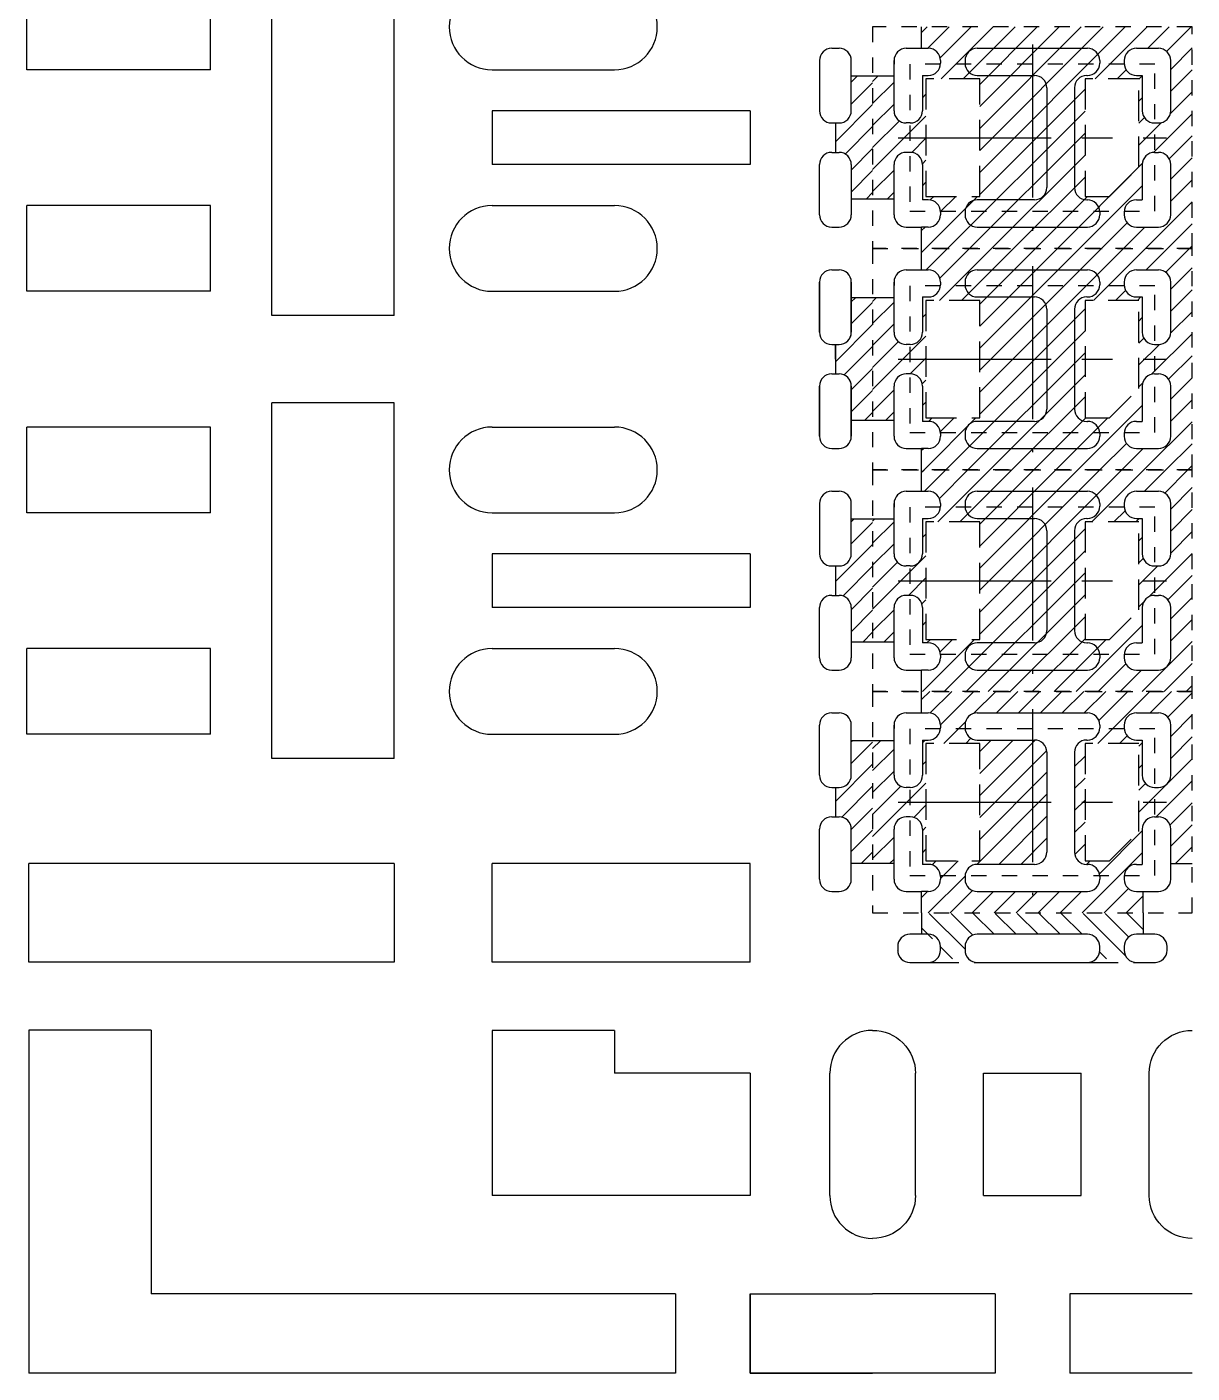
# Model space of a CAD drawing. Extents: x -1061 to -782, y -21 to 162.
# Drawn here: x -1051.12 to -1043.5, y 29.26 to 38.06 of the extents above; entities that cross this region are included whole.
import ezdxf

# ---------------------------------------------------------------- set-up
doc = ezdxf.new("R2010")
doc.units = 0
doc.header["$LTSCALE"] = 0.5
for name, pattern in [('CENTER', [2, 1.25, -0.25, 0.25, -0.25]), ('HIDDEN', [0.375, 0.25, -0.125]), ('HIDDEN2', [0.1875, 0.125, -0.0625])]:
    doc.linetypes.add(name, pattern=pattern)
for name, color, linetype in [('B', 5, 'Continuous'), ('C', 1, 'CENTER'), ('H', 4, 'HIDDEN'), ('hatch', 7, 'CENTER'), ('HATCH O-L', 7, 'HIDDEN2'), ('PACKAGE OL', 51, 'HIDDEN2')]:
    doc.layers.add(name, color=color, linetype=linetype)

# ---------------------------------------------------------------- blocks, each defined once
blk = doc.blocks.new('DFN1006-2L VER BAR')
at = {"layer": 'hatch'}
h = blk.add_hatch(dxfattribs=at)
h.set_pattern_fill('ANSI31', color=256, scale=0.02)
h.set_pattern_definition([(45, (1371.827285418227, -129.6405263820888), (-0.0449012806053458, 0.0449012806053458), [])])
h.paths.add_polyline_path([(2.454799999999636, 0.5297999999999093), (2.36739999999969, 0.529800000000023), (2.36739999999969, 0.3889926348239214, -0.41421356237531), (2.317399999999111, 0.3389926348237395), (2.302399999999636, 0.3389926348238532), (2.302399999999636, 0.2189926348241897), (2.317399999999508, 0.2189926348241897, -0.4142135623730951), (2.367399999999463, 0.1689926348242352), (2.367399999999463, 0.0281824850890189), (2.454799999999636, 0.0281824850890189)])
h.paths.add_polyline_path([(2.454799999999636, -0.375), (2.367399999999634, -0.3749999999998863), (2.367399999999463, -0.5158073651759878, -0.4142135623727699), (2.317399999999508, -0.5658073651759424), (2.302399999999636, -0.5658073651759424), (2.302399999999636, -0.6858073651758332), (2.317399999999508, -0.6858073651758332, -0.4142135623727699), (2.367399999999463, -0.7358073651757877), (2.367399999999634, -0.876617514911004), (2.454799999999636, -0.8766175149108903)])
h.paths.add_polyline_path([(2.454799999999636, -1.279800000000022), (2.367399999999463, -1.279800000000022), (2.367399999999463, -1.420607365175897, -0.4142135623730951), (2.317399999999508, -1.470607365175851), (2.302399999999636, -1.470607365175851), (2.302399999999693, -1.590607365175628), (2.317399999999111, -1.590607365175515, -0.4142135623753097), (2.36739999999969, -1.640607365175696), (2.36739999999969, -1.781417514910913), (2.454799999999636, -1.781417514910913)])
at = {"layer": 'B'}
for p, q in [((2.287399999999536, 0.6439926348239169), (2.317399999999736, 0.6439926348239169)), ((2.237399999999581, 0.5939926348239624), (2.237399999999581, 0.3889926348239214)), ((2.36739999999969, 0.5939926348239624), (2.36739999999969, 0.3889926348239214)), ((2.287399999999536, 0.3389926348239669), (2.317399999999508, 0.3389926348237395)), ((2.302399999999636, 0.2789926348239078), (2.302399999999636, 0.3389926348239669)), ((2.237399999999581, 0.1689926348242352), (2.237399999999581, -0.0360073651760331)), ((2.287399999999536, 0.2189926348241897), (2.317399999999508, 0.2189926348241897)), ((2.367399999999463, 0.1689926348242352), (2.367399999999463, -0.0360073651760331)), ((0, -1.35161751491114), (0, 0.1000000000001364)), ((0.5, 0.1000000000001364), (0, 0.0999999999999091)), ((0.5, -1.351617514910799), (0.5, 0.1000000000002501)), ((-0.25, 0.0015926348220319), (-1.000000000000003, 0.0015926348220319)), ((-1, -0.3484073651777635), (-1, 0.0015926348221456)), ((-0.25, -0.3484073651777635), (-0.25, 0.0015926348220319)), ((0.8999999999999772, 0.0015926348222592), (1.399999999999977, 0.0015926348221456)), ((2.287399999999536, -0.0860073651759876), (2.317399999999508, -0.0860073651759876)), ((2.287399999999536, -0.260807365176106), (2.317399999999736, -0.2608073651759923)), ((2.237399999999581, -0.3108073651759469), (2.237399999999581, -0.5158073651759878)), ((2.367399999999463, -0.5158073651759878), (2.36739999999969, -0.3108073651759469)), ((-0.25, -0.3484073651777635), (-1.000000000000003, -0.3484073651776498)), ((0.8999999999999772, -0.3484073651776498), (1.399999999999977, -0.3484073651776498)), ((1.954800000000716, -0.5158073651763289), (0.8999999999999772, -0.5158073651759878)), ((0.8999999999999772, -0.5158073651759878), (0.8999999999999772, -0.7358073651757877)), ((1.95480000000083, -0.5158073651759878), (1.954800000000773, -0.7358073651757877)), ((2.287399999999536, -0.5658073651759424), (2.317399999999508, -0.5658073651759424)), ((2.287399999999536, -0.6858073651758332), (2.317399999999508, -0.6858073651758332)), ((1.954800000000716, -0.7358073651760151), (0.8999999999999772, -0.7358073651757877)), ((2.237399999999581, -0.9408073651758286), (2.237399999999581, -0.7358073651757877)), ((2.367399999999463, -0.7358073651757877), (2.36739999999969, -0.9408073651758286)), ((-1, -1.253207365178013), (-1, -0.903207365177991)), ((-0.25, -0.903207365177991), (-1, -0.9032073651778773)), ((-0.25, -1.2532073651779), (-0.25, -0.903207365177991)), ((0.8999999999999772, -0.903207365177991), (1.399999999999977, -0.903207365177991)), ((2.287399999999536, -0.9908073651756694), (2.317399999999736, -0.990807365175783)), ((2.287399999999536, -1.165607365175787), (2.317399999999508, -1.165607365175787)), ((-0.25, -1.2532073651779), (-1, -1.253207365177786)), ((0.8999999999999772, -1.2532073651779), (1.399999999999977, -1.2532073651779)), ((2.237399999999581, -1.420607365175897), (2.237399999999581, -1.215607365175742)), ((2.367399999999463, -1.420607365175897), (2.367399999999463, -1.215607365175742)), ((0.5, -1.351617514910913), (0, -1.351617514911026)), ((2.287399999999536, -1.470607365175851), (2.317399999999508, -1.470607365175851)), ((2.287399999999536, -1.590607365175742), (2.317399999999508, -1.590607365175515)), ((2.237399999999581, -1.845607365175737), (2.237399999999581, -1.640607365175696)), ((2.36739999999969, -1.845607365175737), (2.36739999999969, -1.640607365175696)), ((2.287399999999536, -1.895607365175692), (2.317399999999736, -1.895607365175692))]:
    blk.add_line(p, q, dxfattribs=at)
for centre, radius, start, end in [((2.287399999999536, 0.5939926348239624), 0.0499999999999545, 90, 180), ((2.317399999999736, 0.5939926348239624), 0.0499999999999545, 0, 90), ((2.317399999999736, 0.5939926348239624), 0.0499999999999545, 0, 90), ((2.287399999999536, 0.3889926348239214), 0.0499999999999545, 180, 269.9999999995621), ((2.317399999999508, 0.3889926348239214), 0.0500000000001819, 269.9999999995621, 0), ((2.287399999999536, 0.1689926348242352), 0.0499999999999545, 90, 180), ((2.317399999999508, 0.1689926348242352), 0.0499999999999545, 0, 90), ((0.8999999999999772, -0.1734073651776953), 0.175, 90, 270), ((1.399999999999977, -0.1734073651776953), 0.175, 270, 90), ((2.287399999999536, -0.0360073651760331), 0.0499999999999545, 180, 270), ((2.317399999999508, -0.0360073651760331), 0.0499999999999545, 270, 0), ((2.287399999999536, -0.3108073651760606), 0.0499999999999545, 90.00000000021373, 180), ((2.317399999999736, -0.3108073651759469), 0.0499999999999545, 0, 90.00000000021373), ((2.287399999999536, -0.5158073651759878), 0.0499999999999545, 180, 270), ((2.317399999999508, -0.5158073651759878), 0.0499999999999545, 270, 0), ((2.287399999999536, -0.7358073651757877), 0.0499999999999545, 90, 180), ((2.317399999999508, -0.7358073651757877), 0.0499999999999545, 0, 90), ((0.8999999999999772, -1.078207365177945), 0.175, 90, 270), ((1.399999999999977, -1.078207365177945), 0.175, 270, 90), ((2.287399999999536, -0.940807365175715), 0.0499999999999545, 180, 269.9999999997863), ((2.317399999999736, -0.9408073651758286), 0.0499999999999545, 269.9999999997863, 0), ((2.287399999999536, -1.215607365175742), 0.0499999999999545, 90, 180), ((2.317399999999508, -1.215607365175742), 0.0499999999999545, 0, 90), ((2.287399999999536, -1.420607365175897), 0.0499999999999545, 180, 270), ((2.317399999999508, -1.420607365175897), 0.0499999999999545, 270, 0), ((2.287399999999536, -1.640607365175696), 0.0499999999999545, 90.00000000043764, 180), ((2.317399999999508, -1.640607365175696), 0.0500000000001819, 0, 90.00000000043764), ((2.287399999999536, -1.845607365175737), 0.0499999999999545, 180, 270), ((2.317399999999736, -1.845607365175737), 0.0499999999999545, 270, 0), ((2.317399999999736, -1.845607365175737), 0.0499999999999545, 270, 0)]:
    blk.add_arc(centre, radius, start, end, dxfattribs=at)
at = {"layer": 'H'}
for p, q in [((2.454799999999579, 0.5297999999999093), (2.36739999999969, 0.529800000000023)), ((2.302399999999636, 0.3389926348238532), (2.302399999999636, 0.2189926348239624)), ((2.454799999999579, 0.0281824850890189), (2.367399999999463, 0.0281824850890189)), ((2.454799999999579, -0.375), (2.36739999999969, -0.3749999999998863)), ((2.302399999999636, -0.5658073651758287), (2.302399999999636, -0.6858073651758332)), ((2.454799999999579, -0.8766175149108903), (2.36739999999969, -0.876617514911004)), ((2.454799999999579, -1.279800000000022), (2.367399999999463, -1.279800000000022)), ((2.302399999999636, -1.470607365175965), (2.302399999999693, -1.590607365175515)), ((2.454799999999579, -1.781417514910913), (2.36739999999969, -1.781417514910913))]:
    blk.add_line(p, q, dxfattribs=at)
blk = doc.blocks.new('DFN1006-2L HOR BAR')
at = {"layer": 'hatch'}
h = blk.add_hatch(dxfattribs=at)
h.set_pattern_fill('ANSI31', color=256, scale=0.02)
h.set_pattern_definition([(44.99999999999999, (24.79119999999995, 6.368386978107423), (-0.0449012806053458, 0.0449012806053458), [])])
edge = h.paths.add_edge_path()
edge.add_line((1.041692857857157, -0.2916175149114224), (0.9131071421427635, -0.2916175149114224))
edge.add_arc((0.8774000000002217, -0.3266175149115043), 0.0499999999998671, -8.62692610943202, 44.427004001011085, ccw=False)
edge.add_arc((0.8774000000500166, -0.3416175148531693), 0.0500000000581802, -90.00000005732119, 8.626926930213813, ccw=False)
edge.add_line((0.8773999999999944, -0.3916175149113314), (0.4274000000000627, -0.3916175149113314))
edge.add_arc((0.4274000000000627, -0.3416175149113769), 0.0499999999999437, 171.3730729462057, 270, ccw=False)
edge.add_arc((0.4274000000753233, -0.3266175147849708), 0.0499999999651701, 135.5729961629981, 188.6269262161415, ccw=False)
edge.add_line((0.3916928578574072, -0.2916175149114224), (0.2631071421427862, -0.2916175149114224))
edge.add_arc((0.2274000000001308, -0.3266175149113906), 0.0499999999999451, -90, 44.42700400082691, ccw=False)
edge.add_line((0.2274000000001308, -0.3766175149113451), (0.2000000000000739, -0.3766175149113451))
edge.add_line((0.2000000000000739, -0.3766175149113451), (0.2000000000000739, -0.4766175149114816))
edge.add_line((0.2000000000000739, -0.4766175149114816), (1.104800000000096, -0.4766175149112542))
edge.add_line((1.104800000000096, -0.4766175149112542), (1.104800000000096, -0.3916175149114451))
edge.add_line((1.104800000000096, -0.3916175149114451), (1.077399999999585, -0.3916175149116725))
edge.add_arc((1.077399999941604, -0.3416175148751108), 0.0500000000365385, 171.3730731050193, 270.0000000664405, ccw=False)
edge.add_arc((1.077399999999812, -0.3266175149113906), 0.0499999999999431, 135.5729959991731, 188.6269261739909, ccw=False)
at = {"layer": 'B'}
for p, q in [((0.4999999999994316, 1.400582485086033), (5.68e-14, 1.400582485086033)), ((0.4999999999994316, 1.076582485088579), (0.4999999999994316, 1.400582485086033)), ((1.304800000000113, 1.400582485086033), (0.8047999999994317, 1.400582485086033)), ((0.8047999999994317, 1.076582485088579), (0.8047999999994317, 1.400582485085919)), ((0.4999999999994316, 1.076582485088579), (5.68e-14, 1.076582485088579)), ((1.304800000000113, 1.076582485088579), (0.8047999999994317, 1.076582485088579)), ((0.1750000000000682, 0.6757824850884618), (0.1750000000000682, 0.1757824850884617)), ((0.4523999999994431, 0.6757824850884618), (0.8523999999994202, 0.6757824850884618)), ((0.4523999999994431, 0.6757824850884618), (0.4523999999994431, 0.1757824850886891)), ((0.8523999999994202, 0.6757824850884618), (0.8523999999994202, 0.1757824850886891)), ((1.129800000000045, 0.6757824850884618), (1.129800000000045, 0.1757824850884617)), ((0.4523999999994431, 0.1757824850886891), (0.8523999999994202, 0.1757824850886891)), ((0.1000000000000227, -0.3266175149112769), (0.1000000000000227, -0.3266175149112769)), ((0.2774000000000569, -0.3266175149112769), (0.2774000000000569, -0.3266175149112769)), ((0.3774000000000797, -0.3266175149112769), (0.3774000000000797, -0.3266175149112769)), ((1.0274, -0.3266175149112769), (1.0274, -0.3266175149112769))]:
    blk.add_line(p, q, dxfattribs=at)
for points in [[(0.1523999999997159, -0.2766175149113224), (0.2274000000001024, -0.2766175149113224, -0.4142135623731575), (0.2774000000000569, -0.3266175149112769), (0.2774000000000854, -0.3416175149113769, -0.4142135623731575), (0.2274000000001024, -0.3916175149113314), (0.152399999999659, -0.3916175149113314, -0.4142135623731575), (0.1023999999996477, -0.3416175149113769), (0.1023999999996761, -0.3266175149112769, -0.4142135623736361)], [(0.8774000000000796, -0.2766175149115497, -0.4142135623730743), (0.9274000000000341, -0.3266175149112769), (0.9274000000000626, -0.3266175149115043), (0.9274000000000341, -0.3416175149113769, -0.4142135623732823), (0.8774000000000228, -0.3916175149113314), (0.4274000000000342, -0.3916175149113314, -0.4142135623730535), (0.3774000000000868, -0.3416175149113769), (0.3774000000001081, -0.3266175149112769, -0.4142135623733032), (0.4274000000000911, -0.2766175149113224)]]:
    blk.add_lwpolyline(points, format="xyb", close=True, dxfattribs=at)
blk.add_lwpolyline([(1.15239999999958, -0.276617514911436, -0.4142135623728828), (1.202399999999585, -0.3266175149115043), (1.202399999999556, -0.3416175149116043, -0.4142135623734697), (1.152399999999545, -0.3916175149115588), (1.077400000000011, -0.3916175149113314, -0.4142135623730951), (1.027400000000085, -0.3416175149113769), (1.027400000000042, -0.3266175149112769, -0.4142135623731784), (1.077400000000011, -0.2766175149113224), (1.154800000000136, -0.2766175149113224)], format="xyb", dxfattribs=at)
for centre, start, end in [((0, 0.6757824850884618), 0, 90.00000000000487), ((1.304800000000113, 0.6757824850884618), 90, 180), ((0, 0.1757824850884617), 269.9999999999951, 0), ((1.304800000000113, 0.1757824850884617), 180, 270)]:
    blk.add_arc(centre, 0.175, start, end, dxfattribs=at)
at = {"layer": 'H'}
for p, q in [((0.2274000000001024, -0.2766175149113224), (0.4274000000000911, -0.2766175149113224)), ((0.8774000000001365, -0.2766175149113224), (1.077400000000011, -0.2766175149113224)), ((1.204800000000091, -0.3266175149115043), (1.204800000000091, -0.3266175149112769)), ((0.2000000000000455, -0.4790175149113339), (0.2000000000000455, -0.3916175149113314)), ((1.104800000000068, -0.4790175149113339), (1.104800000000071, -0.3916175149114451))]:
    blk.add_line(p, q, dxfattribs=at)
blk = doc.blocks.new('2 R- SIDE CROSS REF')
at = {"layer": 'hatch'}
h = blk.add_hatch(dxfattribs=at)
h.set_pattern_fill('ANSI31', color=256, scale=0.02)
h.set_pattern_definition([(45, (581.5362699935833, -36.89850034311576), (-0.0449012806053458, 0.0449012806053458), [])])
h.paths.add_polyline_path([(-0.4523999999999866, 0.4524000000001252), (-0.4523999999999831, 0.3650000000001228), (-0.4250000000001144, 0.3650000000001228, -0.414213562373465), (-0.3750000000000746, 0.3150000000001683), (-0.3749999999999467, 0.3039999999999736, -0.4142135623731898), (-0.4249999999999226, 0.2540000000000191), (-0.4489999999999626, 0.2540000000000191), (-0.4490000000001225, 0.1100000000000136, -0.4142135623730013), (-0.4990000000001018, 0.0600000000000591), (-0.5150000000000042, 0.0600000000000591, -0.4142135623731152), (-0.56499999999998, 0.1100000000000136), (-0.5649999999999729, 0.2508073651761151), (-0.6523999999999042, 0.2508073651760014), (-0.6523999999999007, -0.2508101497348889), (-0.5649999999999303, -0.2508101497348889), (-0.5649999999999232, -0.1099999999997863, -0.4142135623730855), (-0.5149999999999438, -0.0599999999998318), (-0.499000000000077, -0.0599999999998318, -0.4142135623731953), (-0.4490000000001011, -0.1099999999997863), (-0.4490000000001296, -0.2539999999999054), (-0.4249999999998551, -0.2539999999997917, -0.4142135623730009), (-0.3749999999998756, -0.3039999999997462), (-0.374999999999897, -0.3150000000000546, -0.4142135623712178), (-0.4249999999996668, -0.3649999999998954), (-0.4523999999999973, -0.3650000000000091), (-0.4523999999999973, -0.4523999999998978), (0.6524000000001138, -0.4524000000000115), (0.6524000000001138, 0.4524000000001252)])
h.paths.add_polyline_path([(-0.2149999999999572, 0.2400000000000091), (-0.2149999999999608, -0.2399999999998954), (-0.4350000000000059, -0.2399999999998954), (-0.4349999999999988, 0.2400000000001228)], flags=16)
h.paths.add_polyline_path([(0.214999999999872, 0.2400000000000091), (0.4349999999998886, 0.2400000000000091), (0.4349999999998886, -0.1197493718552778), (0.3149999999998627, -0.2397493718552823), (0.214999999999872, -0.2397493718551686)], flags=16)
h.paths.add_polyline_path([(0.4249999999998906, 0.3650000000000091), (0.5149999999999367, 0.3649999999998954, -0.4142135623731052), (0.5649999999999161, 0.3149999999999409), (0.5650000000000653, 0.1100000000001273, -0.4142135623753842), (0.5149999999997306, 0.0600000000000591), (0.4989999999996755, 0.0600000000000591, -0.4142135623709201), (0.4490000000000514, 0.1100000000000136), (0.4489999999999626, 0.2540000000000191), (0.4249999999995886, 0.2540000000001328, -0.4142135623716134), (0.3749999999998543, 0.3040000000000873), (0.3749999999998543, 0.3150000000000546, -0.4142135623733699)], flags=16)
h.paths.add_polyline_path([(0.498999999999878, -0.0599999999998318), (0.5150000000000788, -0.0599999999998318, -0.4142135623730951), (0.5650000000000582, -0.1099999999997863), (0.5650000000000582, -0.3149999999999409, -0.4142135623731004), (0.5150000000000788, -0.3649999999998954), (0.4524000000000683, -0.3650000000000091), (0.4250000000000185, -0.3649999999998954, -0.4142135623730951), (0.3750000000000391, -0.3149999999999409), (0.3750000000000462, -0.3040000000000873, -0.4142135623771631), (0.4250000000007362, -0.2540000000001328), (0.448999999999959, -0.2540000000004738), (0.4489999999999022, -0.1099999999997863, -0.4142135623730942)], flags=16)
at = {"layer": 'B'}
for p, q in [((-0.515000000000164, 0.3650000000000091), (-0.4250000000001038, 0.3650000000001228)), ((-0.2250000000000938, 0.3650000000000091), (0.2249999999998877, 0.3650000000000091)), ((0.424999999999919, 0.3650000000001228), (0.5149999999999793, 0.3650000000000091)), ((-0.5649999999999836, 0.1100000000000136), (-0.5649999999999693, 0.3150000000000546)), ((-0.565000000000218, 0.3149999999992588), (-0.5649999999999693, 0.3008073651761833)), ((-0.375000000000071, 0.3150000000001683), (-0.375000000000071, 0.3039999999999736)), ((-0.2750000000000909, 0.3150000000000546), (-0.2750000000000874, 0.3039999999999736)), ((0.274999999999892, 0.3150000000000546), (0.274999999999892, 0.304000000000201)), ((0.3749999999998579, 0.3150000000000546), (0.3749999999998614, 0.3040000000000873)), ((0.5650000000000617, 0.1100000000000136), (0.5650000000000688, 0.3149999999999409)), ((-0.4489999999999626, 0.2540000000000191), (-0.4490000000000088, 0.1100000000000136)), ((-0.448999999999959, 0.2540000000000191), (-0.4249999999999368, 0.2540000000000191)), ((-0.2249999999999481, 0.2540000000001328), (0.0090000000000714, 0.2540000000001328)), ((0.2219999999998379, 0.2540000000001328), (0.2249999999998877, 0.2540000000001328)), ((0.4249999999998551, 0.2540000000001328), (0.4489999999999626, 0.2540000000000191)), ((0.4489999999999626, 0.2540000000000191), (0.4490000000000088, 0.1100000000000136)), ((0.0590000000000828, 0.2040000000001783), (0.0590000000000792, -0.2040000000001783)), ((0.1720000000000006, 0.2040000000001783), (0.171999999999997, -0.2040000000000646)), ((-0.4990000000001232, 0.0600000000000591), (-0.5149999999998727, 0.0600000000000591)), ((-0.4999999999999574, 0.0600000000000591), (-0.4999999999999716, 0.0600000000000591)), ((0.4990000000000521, 0.0600000000001728), (0.5150000000001711, 0.0600000000000591)), ((0.5000000000000427, 0.0600000000000591), (0.500000000000057, 0.0600000000000591)), ((-0.4990000000001018, -0.0599999999998318), (-0.5149999999999224, -0.0599999999998318)), ((-0.4999999999999574, -0.0599999999998318), (-0.4999999999998579, -0.0599999999998318)), ((0.4989999999999029, -0.0599999999998318), (0.5150000000000575, -0.0599999999998318)), ((0.5000000000000427, -0.0599999999998318), (0.4999999999999432, -0.0599999999998318)), ((-0.5649999999999338, -0.3149999999999409), (-0.5649999999999267, -0.1099999999997863)), ((-0.4490000000000798, -0.1099999999997863), (-0.4490000000001296, -0.2540133204232688)), ((0.448999999999959, -0.1099999999997863), (0.448999999999959, -0.2540000000004738)), ((0.5650000000000617, -0.3149999999999409), (0.5650000000000617, -0.1099999999997863)), ((-0.4249999999998515, -0.2539999999999054), (-0.4490000000001296, -0.2539999999999054)), ((0.0090000000000572, -0.2540000000001328), (-0.2249999999998842, -0.2540000000000191)), ((0.22199999999998, -0.2540000000000191), (0.2250000000001364, -0.2540000000004738)), ((0.4250000000000683, -0.2540000000001328), (0.448999999999959, -0.2540000000004738)), ((-0.3749999999999041, -0.3039999999997462), (-0.3749999999999005, -0.3149999999999409)), ((-0.2749999999999346, -0.3039999999996326), (-0.2749999999999346, -0.3149999999999409)), ((0.2750000000000803, -0.3040000000004284), (0.2750000000000767, -0.3149999999999409)), ((0.3750000000000426, -0.3040000000000873), (0.3750000000000426, -0.3149999999999409)), ((-0.5149999999999367, -0.3650000000000091), (-0.4523999999999973, -0.3650000000000091)), ((-0.4249999999998267, -0.3649999999998954), (-0.4523999999999973, -0.3650000000000091)), ((-0.2249999999999375, -0.3650000000000091), (0.2250000000000725, -0.3650000000000091)), ((0.4250000000000398, -0.3650000000000091), (0.4524000000000683, -0.3650000000000091)), ((0.4524000000000683, -0.3650000000000091), (0.5150000000000575, -0.3650000000000091))]:
    blk.add_line(p, q, dxfattribs=at)
for centre, radius, start, end in [((-0.5150000000001285, 0.3150000000000546), 0.05, 90.00000000003662, 180), ((-0.4250000000000754, 0.3150000000001683), 0.05, 0, 90.00000000003662), ((-0.2250000000000938, 0.3150000000000546), 0.05, 90, 180), ((0.2249999999998877, 0.3150000000000546), 0.05, 0, 90), ((0.4249999999998551, 0.3150000000000546), 0.05, 89.99999999992671, 180.000000000013), ((0.5149999999999153, 0.3149999999999409), 0.05, 0, 89.99999999992671), ((-0.4249999999999475, 0.3039999999999736), 0.05, 270.0000000000236, 0), ((-0.2249999999999588, 0.3039999999999736), 0.05, 180, 269.9999999999764), ((0.2249999999998877, 0.304000000000201), 0.05, 270, 0), ((0.4249999999998551, 0.3040000000000873), 0.05, 179.999999999987, 270.0000000000733), ((0.0090000000000821, 0.2040000000001783), 0.05, 0, 90.00000000001282), ((0.2219999999998379, 0.2040000000001783), 0.05, 90, 180), ((-0.5149999999999793, 0.1100000000000136), 0.05, 180, 270.0000000001241), ((-0.4990000000001232, 0.1100000000000136), 0.05, 270, 0), ((0.4990000000000521, 0.1100000000000136), 0.05, 180, 270), ((0.5150000000000646, 0.1100000000000136), 0.05, 270.0000000001241, 0), ((-0.5149999999999224, -0.1099999999997863), 0.05, 90, 180), ((-0.4990000000001018, -0.1099999999997863), 0.05, 0, 89.99999999986973), ((0.4989999999999029, -0.1099999999997863), 0.05, 90.00000000013027, 180), ((0.5150000000000575, -0.1099999999997863), 0.05, 0, 90), ((0.0090000000000785, -0.2040000000001783), 0.05, 269.9999999999743, 0), ((0.2220000000000013, -0.2040000000000646), 0.0500000000000002, 180, 270), ((-0.4249999999998764, -0.3039999999997462), 0.05, 0, 90), ((-0.224999999999909, -0.3039999999996326), 0.05, 90, 180), ((0.2250000000000796, -0.3040000000004284), 0.05, 0, 90), ((0.4250000000000469, -0.3040000000000873), 0.05, 90, 180), ((-0.5149999999999367, -0.3149999999999409), 0.05, 180, 270), ((-0.4249999999998977, -0.3149999999999409), 0.05, 270.0000000000843, 0), ((-0.2249999999999375, -0.3149999999999409), 0.05, 180.000000000013, 270), ((0.2250000000000796, -0.3149999999999409), 0.0500000000000001, 270, 5.21102e-11), ((0.4250000000000398, -0.3149999999999409), 0.05, 180, 270), ((0.5150000000000575, -0.3149999999999409), 0.05, 270, 0)]:
    blk.add_arc(centre, radius, start, end, dxfattribs=at)
at = {"layer": 'C'}
for p, q in [((2.84e-14, 0.3801829742288873), (2.84e-14, -0.3801829742287737)), ((-0.5476478722188319, 0), (0.5476478722188887, 0))]:
    blk.add_line(p, q, dxfattribs=at)
at = {"layer": 'H', "color": 6}
for p, q in [((-0.4523999999999831, 0.3650000000001228), (-0.4523999999999866, 0.4524000000001252)), ((-0.5649999999999764, 0.2508073651761151), (-0.6523999999999149, 0.2508073651760014)), ((-0.5649999999999338, -0.2508101497348889), (-0.6523999999999007, -0.2508101497348889)), ((-0.4523999999999973, -0.4523999999998978), (-0.4523999999999973, -0.3650000000000091))]:
    blk.add_line(p, q, dxfattribs=at)
at = {"layer": 'H'}
for points in [[(-0.2149999999999608, -0.2399999999998954), (-0.2149999999999572, 0.2400000000000091), (-0.4349999999999988, 0.2400000000001228), (-0.4350000000000059, -0.2399999999998954)], [(0.3149999999998627, -0.2397493718552823), (0.4349999999998886, -0.1197493718552778), (0.4349999999998886, 0.2400000000000091), (0.214999999999872, 0.2400000000000091), (0.214999999999872, -0.2397493718551686)]]:
    blk.add_lwpolyline(points, close=True, dxfattribs=at)
at = {"layer": 'HATCH O-L'}
blk.add_lwpolyline([(-0.6523999999999042, 0.4524000000002389), (-0.6523999999999007, -0.4523999999998978), (0.6524000000001138, -0.4524000000000115), (0.6524000000001138, 0.4524000000001252), (-0.6523999999999007, 0.4524000000001252)], dxfattribs=at)
at = {"layer": 'PACKAGE OL'}
blk.add_lwpolyline([(0.500000000000071, -0.2999999999999545), (0.5000000000000285, 0.3000000000000682), (-0.499999999999929, 0.3000000000000682), (-0.499999999999929, -0.2999999999999545)], close=True, dxfattribs=at)
blk = doc.blocks.new('3 LOWER CROSS REF')
at = {"layer": 'hatch'}
h = blk.add_hatch(dxfattribs=at)
h.set_pattern_fill('ANSI31', color=256, scale=0.02)
h.set_pattern_definition([(45, (581.5343762673427, -34.41653450351168), (-0.0449012806053458, 0.0449012806053458), [])])
h.paths.add_polyline_path([(-0.2750000000000945, 0.3150000000000546, -0.4142135623731902), (-0.2250000000001151, 0.3650000000000091), (0.224999999999909, 0.3650000000000091, -0.4142135623730951), (0.2749999999998884, 0.3150000000000546), (0.2749999999998884, 0.304000000000201, -0.4142135623731897), (0.224999999999909, 0.2540000000002465), (0.2219999999979194, 0.2540000000001328, 0.4142135623619936), (0.1719999999998372, 0.2040000000001783), (0.1720000000000006, -0.2040000000000646, 0.4232986853145622), (0.2235006745447627, -0.2540224848243042, -0.4230252556558992), (0.2750000000000803, -0.3040000000004284), (0.2750000000000803, -0.3149999999999409, -0.4142135623730006), (0.2250000000001258, -0.3649999999998954), (-0.224999999999941, -0.3649999999998954, -0.414213562373169), (-0.2749999999999382, -0.3149999999999409), (-0.2749999999999098, -0.3039999999996326, -0.4142135623731431), (-0.224999999999909, -0.253999999999678), (0.0090000000000039, -0.2540000000001328, 0.4142135623736611), (0.0590000000000792, -0.2040000000001783), (0.0590000000000828, 0.2040000000001783, 0.4142135623730974), (0.0090000000001069, 0.2540000000001328), (-0.2249999999999837, 0.2540000000000191, -0.4142135623730005), (-0.2749999999999595, 0.3039999999999736)], flags=16)
h.paths.add_polyline_path([(-0.2149999999999572, 0.2400000000000091), (-0.2149999999999608, -0.2399999999998954), (-0.4350000000000059, -0.2399999999998954), (-0.4349999999999988, 0.2400000000001228)], flags=16)
h.paths.add_polyline_path([(-0.4490000000001011, -0.1099999999997863), (-0.4490000000001296, -0.2539999999999054), (-0.4249999999998551, -0.2539999999997917, -0.4142135623730009), (-0.3749999999998756, -0.3039999999997462), (-0.374999999999897, -0.3150000000000546, -0.4142135623712177), (-0.4249999999996668, -0.3649999999998954), (-0.4523999999999973, -0.3650000000000091), (-0.514999999999958, -0.3649999999998954, -0.4142135623731056), (-0.5649999999999374, -0.3149999999999409), (-0.5649999999999232, -0.1099999999997863, -0.41421356237308), (-0.5149999999999438, -0.0599999999998318), (-0.499000000000077, -0.0599999999998318, -0.4142135623731953)], flags=16)
h.paths.add_polyline_path([(0.214999999999872, 0.2400000000000091), (0.4349999999998886, 0.2400000000000091), (0.4349999999998886, -0.1197493718552778), (0.3149999999998627, -0.2397493718552823), (0.214999999999872, -0.2397493718551686)], flags=16)
h.paths.add_polyline_path([(0.3749999999998543, 0.3150000000000546, -0.4142135623735627), (0.4249999999998906, 0.3650000000000091), (0.5149999999999367, 0.3649999999998954, -0.4142135623731052), (0.5649999999999161, 0.3149999999999409), (0.5650000000000653, 0.1100000000001273, -0.4142135623753842), (0.5149999999997306, 0.0600000000000591), (0.4989999999996755, 0.0600000000000591, -0.4142135623709199), (0.4490000000000514, 0.1100000000000136), (0.4489999999999626, 0.2540000000000191), (0.4249999999995886, 0.2540000000001328, -0.4142135623716134), (0.3749999999998543, 0.3040000000000873)], flags=16)
h.paths.add_polyline_path([(0.498999999999878, -0.0599999999998318), (0.5150000000000788, -0.0599999999998318, -0.4142135623730951), (0.5650000000000582, -0.1099999999997863), (0.5650000000000582, -0.3149999999999409, -0.4142135623731004), (0.5150000000000788, -0.3649999999998954), (0.4524000000000683, -0.3650000000000091), (0.4250000000000185, -0.3649999999998954, -0.4142135623730951), (0.3750000000000391, -0.3149999999999409), (0.3750000000000462, -0.3040000000000873, -0.4142135623771631), (0.4250000000007362, -0.2540000000001328), (0.448999999999959, -0.2540000000004738), (0.4489999999999022, -0.1099999999997863, -0.4142135623730945)], flags=16)
h.paths.add_polyline_path([(-0.4523999999999866, 0.4524000000001252), (-0.4523999999999831, 0.3650000000001228), (-0.4250000000001144, 0.3650000000001228, -0.4142135623734651), (-0.3750000000000746, 0.3150000000001683), (-0.3749999999999467, 0.3039999999999736, -0.4142135623731901), (-0.4249999999999226, 0.2540000000000191), (-0.4489999999999626, 0.2540000000000191), (-0.4490000000001225, 0.1100000000000136, -0.4142135623730013), (-0.4990000000001018, 0.0600000000000591), (-0.5150000000000042, 0.0600000000000591, -0.4142135623731153), (-0.56499999999998, 0.1100000000000136), (-0.5649999999999729, 0.2508073651761151), (-0.6523999999999042, 0.2508073651760014), (-0.6523999999999007, -0.2508101497348889), (-0.5649999999999303, -0.2508101497348889), (-0.5649999999999374, -0.3149999999999409, 0.4142135623731054), (-0.514999999999958, -0.3649999999998954), (-0.4523999999999973, -0.3650000000000091), (-0.4523999999999973, -0.4523999999998978), (0.4524000000000399, -0.4524000000000115), (0.4524000000000612, -0.3650000000000091), (0.5150000000000788, -0.3649999999998954, 0.4142135623730966), (0.5650000000000582, -0.3149999999999409), (0.5650000000000582, -0.2508101497348889), (0.6524000000001138, -0.2508101497348889), (0.6524000000001138, 0.4524000000001252)])
at = {"layer": 'B'}
for p, q in [((-0.515000000000164, 0.3650000000000091), (-0.4250000000001038, 0.3650000000001228)), ((-0.2250000000000938, 0.3650000000000091), (0.2249999999998877, 0.3650000000000091)), ((0.424999999999919, 0.3650000000001228), (0.5149999999999793, 0.3650000000000091)), ((-0.5649999999999836, 0.1100000000000136), (-0.5649999999999693, 0.3150000000000546)), ((-0.565000000000218, 0.3149999999992588), (-0.5649999999999693, 0.3008073651761833)), ((-0.375000000000071, 0.3150000000001683), (-0.375000000000071, 0.3039999999999736)), ((-0.2750000000000909, 0.3150000000000546), (-0.2750000000000874, 0.3039999999999736)), ((0.274999999999892, 0.3150000000000546), (0.274999999999892, 0.304000000000201)), ((0.3749999999998579, 0.3150000000000546), (0.3749999999998614, 0.3040000000000873)), ((0.5650000000000617, 0.1100000000000136), (0.5650000000000688, 0.3149999999999409)), ((-0.4489999999999626, 0.2540000000000191), (-0.4490000000000088, 0.1100000000000136)), ((-0.448999999999959, 0.2540000000000191), (-0.4249999999999368, 0.2540000000000191)), ((-0.2249999999999481, 0.2540000000001328), (0.0090000000000714, 0.2540000000001328)), ((0.2219999999998379, 0.2540000000001328), (0.2249999999998877, 0.2540000000001328)), ((0.4249999999998551, 0.2540000000001328), (0.4489999999999626, 0.2540000000000191)), ((0.4489999999999626, 0.2540000000000191), (0.4490000000000088, 0.1100000000000136)), ((0.0590000000000828, 0.2040000000001783), (0.0590000000000792, -0.2040000000001783)), ((0.1720000000000006, 0.2040000000001783), (0.171999999999997, -0.2040000000000646)), ((-0.4990000000001232, 0.0600000000000591), (-0.5149999999998727, 0.0600000000000591)), ((-0.4999999999999574, 0.0600000000000591), (-0.4999999999999716, 0.0600000000000591)), ((0.4990000000000521, 0.0600000000001728), (0.5150000000001711, 0.0600000000000591)), ((0.5000000000000427, 0.0600000000000591), (0.500000000000057, 0.0600000000000591)), ((-0.4990000000001018, -0.0599999999998318), (-0.5149999999999224, -0.0599999999998318)), ((-0.4999999999999574, -0.0599999999998318), (-0.4999999999998579, -0.0599999999998318)), ((0.4989999999999029, -0.0599999999998318), (0.5150000000000575, -0.0599999999998318)), ((0.5000000000000427, -0.0599999999998318), (0.4999999999999432, -0.0599999999998318)), ((-0.5649999999999338, -0.3149999999999409), (-0.5649999999999267, -0.1099999999997863)), ((-0.4490000000000798, -0.1099999999997863), (-0.4490000000001296, -0.2540133204232688)), ((0.448999999999959, -0.1099999999997863), (0.448999999999959, -0.2540000000004738)), ((0.5650000000000617, -0.3149999999999409), (0.5650000000000617, -0.1099999999997863)), ((-0.4249999999998515, -0.2539999999999054), (-0.4490000000001296, -0.2539999999999054)), ((0.0090000000000572, -0.2540000000001328), (-0.2249999999998842, -0.2540000000000191)), ((0.22199999999998, -0.2540000000000191), (0.2250000000001364, -0.2540000000004738)), ((0.4250000000000683, -0.2540000000001328), (0.448999999999959, -0.2540000000004738)), ((-0.3749999999999041, -0.3039999999997462), (-0.3749999999999005, -0.3149999999999409)), ((-0.2749999999999346, -0.3039999999996326), (-0.2749999999999346, -0.3149999999999409)), ((0.2750000000000803, -0.3040000000004284), (0.2750000000000767, -0.3149999999999409)), ((0.3750000000000426, -0.3040000000000873), (0.3750000000000426, -0.3149999999999409)), ((-0.5149999999999367, -0.3650000000000091), (-0.4523999999999973, -0.3650000000000091)), ((-0.4249999999998267, -0.3649999999998954), (-0.4523999999999973, -0.3650000000000091)), ((-0.2249999999999375, -0.3650000000000091), (0.2250000000000725, -0.3650000000000091)), ((0.4250000000000398, -0.3650000000000091), (0.4524000000000683, -0.3650000000000091)), ((0.4524000000000683, -0.3650000000000091), (0.5150000000000575, -0.3650000000000091))]:
    blk.add_line(p, q, dxfattribs=at)
for centre, radius, start, end in [((-0.5150000000001285, 0.3150000000000546), 0.05, 90.00000000003662, 180), ((-0.4250000000000754, 0.3150000000001683), 0.05, 0, 90.00000000003662), ((-0.2250000000000938, 0.3150000000000546), 0.05, 90, 180), ((0.2249999999998877, 0.3150000000000546), 0.05, 0, 90), ((0.4249999999998551, 0.3150000000000546), 0.05, 89.99999999992671, 180.000000000013), ((0.5149999999999153, 0.3149999999999409), 0.05, 0, 89.99999999992671), ((-0.4249999999999475, 0.3039999999999736), 0.05, 270.0000000000236, 0), ((-0.2249999999999588, 0.3039999999999736), 0.05, 180, 269.9999999999764), ((0.2249999999998877, 0.304000000000201), 0.05, 270, 0), ((0.4249999999998551, 0.3040000000000873), 0.05, 179.999999999987, 270.0000000000733), ((0.0090000000000821, 0.2040000000001783), 0.05, 0, 90.00000000001282), ((0.2219999999998379, 0.2040000000001783), 0.05, 90, 180), ((-0.5149999999999793, 0.1100000000000136), 0.05, 180, 270.0000000001241), ((-0.4990000000001232, 0.1100000000000136), 0.05, 270, 0), ((0.4990000000000521, 0.1100000000000136), 0.05, 180, 270), ((0.5150000000000646, 0.1100000000000136), 0.05, 270.0000000001241, 0), ((-0.5149999999999224, -0.1099999999997863), 0.05, 90, 180), ((-0.4990000000001018, -0.1099999999997863), 0.05, 0, 89.99999999986973), ((0.4989999999999029, -0.1099999999997863), 0.05, 90.00000000013027, 180), ((0.5150000000000575, -0.1099999999997863), 0.05, 0, 90), ((0.0090000000000785, -0.2040000000001783), 0.05, 269.9999999999743, 0), ((0.2220000000000013, -0.2040000000000646), 0.0500000000000002, 180, 270), ((-0.4249999999998764, -0.3039999999997462), 0.05, 0, 90), ((-0.224999999999909, -0.3039999999996326), 0.05, 90, 180), ((0.2250000000000796, -0.3040000000004284), 0.05, 0, 90), ((0.4250000000000469, -0.3040000000000873), 0.05, 90, 180), ((-0.5149999999999367, -0.3149999999999409), 0.05, 180, 270), ((-0.4249999999998977, -0.3149999999999409), 0.05, 270.0000000000843, 0), ((-0.2249999999999375, -0.3149999999999409), 0.05, 180.000000000013, 270), ((0.2250000000000796, -0.3149999999999409), 0.0500000000000001, 270, 5.21102e-11), ((0.4250000000000398, -0.3149999999999409), 0.05, 180, 270), ((0.5150000000000575, -0.3149999999999409), 0.05, 270, 0)]:
    blk.add_arc(centre, radius, start, end, dxfattribs=at)
at = {"layer": 'C'}
for p, q in [((2.84e-14, 0.3801829742288873), (2.84e-14, -0.3801829742287737)), ((-0.5476478722188319, 0), (0.5476478722188887, 0))]:
    blk.add_line(p, q, dxfattribs=at)
at = {"layer": 'H', "color": 6}
for p, q in [((-0.4523999999999831, 0.3650000000001228), (-0.4523999999999866, 0.4524000000001252)), ((-0.5649999999999764, 0.2508073651761151), (-0.6523999999999149, 0.2508073651760014)), ((0.5650000000000617, -0.2508101497348889), (0.6524000000000996, -0.2508101497348889)), ((0.4524000000000399, -0.4523999999998978), (0.4524000000000612, -0.3650000000000091))]:
    blk.add_line(p, q, dxfattribs=at)
at = {"layer": 'H'}
for p, q in [((-0.5649999999999338, -0.2508101497348889), (-0.6523999999999007, -0.2508101497348889)), ((-0.4523999999999973, -0.4523999999998978), (-0.4523999999999973, -0.3650000000000091))]:
    blk.add_line(p, q, dxfattribs=at)
for points in [[(-0.2149999999999608, -0.2399999999998954), (-0.2149999999999572, 0.2400000000000091), (-0.4349999999999988, 0.2400000000001228), (-0.4350000000000059, -0.2399999999998954)], [(0.3149999999998627, -0.2397493718552823), (0.4349999999998886, -0.1197493718552778), (0.4349999999998886, 0.2400000000000091), (0.214999999999872, 0.2400000000000091), (0.214999999999872, -0.2397493718551686)]]:
    blk.add_lwpolyline(points, close=True, dxfattribs=at)
at = {"layer": 'HATCH O-L'}
blk.add_lwpolyline([(-0.6523999999999042, 0.4524000000002389), (-0.6523999999999007, -0.4523999999998978), (0.6524000000001138, -0.4524000000000115), (0.6524000000001138, 0.4524000000001252), (-0.6523999999999007, 0.4524000000001252)], dxfattribs=at)
at = {"layer": 'PACKAGE OL'}
blk.add_lwpolyline([(0.500000000000071, -0.2999999999999545), (0.5000000000000285, 0.3000000000000682), (-0.499999999999929, 0.3000000000000682), (-0.499999999999929, -0.2999999999999545)], close=True, dxfattribs=at)

msp = doc.modelspace()

# ---------------------------------------------------------------- linework, layer by layer
at = {"layer": 'B'}
for p, q in [((-1048.715514785951, 32.59238220109546), (-1051.102714785952, 32.59238220109546)), ((-1051.102714785952, 31.94729468024423), (-1051.102714785952, 32.59238220109557)), ((-1048.715514785951, 32.59238220109546), (-1048.715514785951, 31.94729468024434)), ((-1046.387834785951, 32.59238220109546), (-1048.075514785953, 32.59238220109546)), ((-1048.075514785953, 31.94729468024434), (-1048.075514785953, 32.59238220109546)), ((-1046.387834785951, 31.94729468024446), (-1046.387834785951, 32.59238220109546)), ((-1048.715514785951, 31.94729468024434), (-1051.102714785952, 31.94729468024434)), ((-1046.387834785951, 31.94729468024434), (-1048.075514785953, 31.94729468024434)), ((-1051.102714785952, 31.50341041681191), (-1051.102714785952, 29.26247844067484)), ((-1050.302714785952, 31.50341041681191), (-1051.102714785952, 31.50341041681191)), ((-1050.302714785952, 31.50341041681191), (-1050.302714785952, 29.78082239295418)), ((-1047.275514785952, 31.50215844067043), (-1048.075514785953, 31.50215844067043)), ((-1048.075514785953, 31.50215844067043), (-1048.075514785953, 30.42215844067005)), ((-1047.275514785952, 31.50215844067043), (-1047.275514785952, 31.22215844067046)), ((-1046.387834785951, 31.22215844067023), (-1047.275514785952, 31.22215844067023)), ((-1046.387834785951, 31.22215844067023), (-1046.387834785951, 30.42215844067027)), ((-1045.867834785952, 30.4221584406705), (-1045.867834785952, 31.22215844067046)), ((-1046.387834785951, 30.42215844067027), (-1048.075514785953, 30.42215844067005)), ((-1046.875514785952, 29.78082239295441), (-1050.302714785952, 29.78082239295418)), ((-1046.875514785952, 29.78082239295441), (-1046.875514785952, 29.26247844067461)), ((-1046.387834785951, 29.78082239295441), (-1045.587834785952, 29.78082239295441)), ((-1046.387834785951, 29.78082239295441), (-1046.387834785951, 29.26247844067461)), ((-1046.387834785951, 29.26247844067461), (-1046.387834785951, 29.78082239295441)), ((-1046.387834785951, 29.78082239295441), (-1045.587834785952, 29.78082239295441)), ((-1046.875514785952, 29.26247844067439), (-1051.102714785952, 29.26247844067484)), ((-1046.387834785951, 29.26247844067439), (-1045.587834785952, 29.26247844067439)), ((-1045.587834785952, 29.26247844067439), (-1046.387834785951, 29.26247844067439))]:
    msp.add_line(p, q, dxfattribs=at)
for centre, radius, start, end in [((-1045.587834785952, 31.22215844067046), 0.2800000000000011, 90, 180), ((-1045.587834785952, 30.4221584406705), 0.2799999999999272, 180, 269.999999999987)]:
    msp.add_arc(centre, radius, start, end, dxfattribs=at)

# ---------------------------------------------------------------- block references
at = {"xscale": 1.6, "yscale": 1.6, "zscale": 1.6}
for p in [(-1049.515514785952, 38.33801022495322), (-1049.515514785952, 35.44265022495279)]:
    msp.add_blockref('DFN1006-2L VER BAR', p, dxfattribs=at)
at = {"xscale": -1.6, "yscale": 1.6, "zscale": 1.6, "rotation": 180}
msp.add_blockref('DFN1006-2L HOR BAR', (-1045.587834785952, 31.50341041681191), dxfattribs=at)
at = {"layer": 'hatch', "xscale": 1.6, "yscale": 1.6, "zscale": 1.6}
for name, p in [('2 R- SIDE CROSS REF', (-1044.543994785953, 37.33671844066908)), ('2 R- SIDE CROSS REF', (-1044.543994785953, 35.88903844066886)), ('2 R- SIDE CROSS REF', (-1044.543994785953, 34.44135844066909)), ('3 LOWER CROSS REF', (-1044.543994785952, 32.99367844066865))]:
    msp.add_blockref(name, p, dxfattribs=at)

doc.saveas('drawing.dxf')
